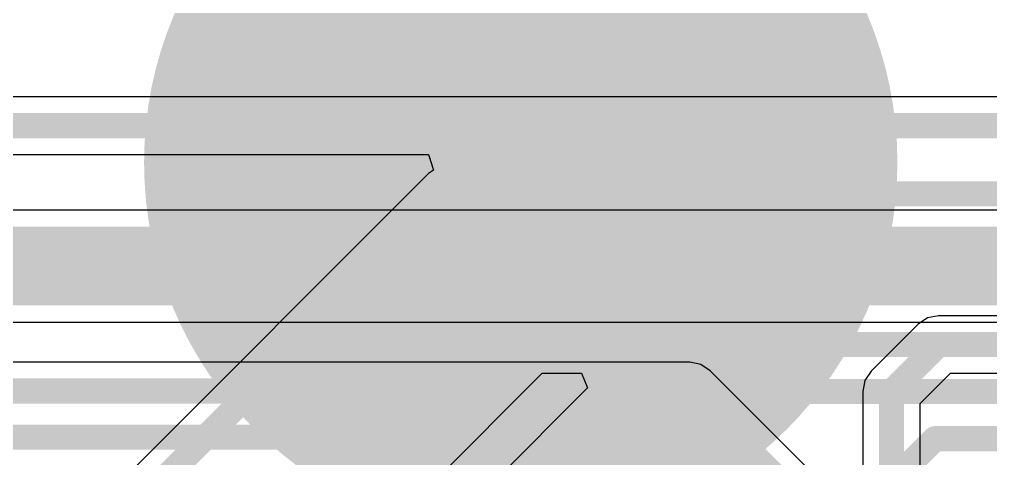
# Model space of a CAD drawing. Header units: inches. Extents: x -22 to 5433, y -13 to 5447.
# Drawn here: x 27.18 to 35.05, y 27.42 to 30.98 of the extents above; entities that cross this region are included whole.
import ezdxf

# ---------------------------------------------------------------- set-up
doc = ezdxf.new("R2010")
doc.units = ezdxf.units.IN
for name, color, linetype in [('Bottom Layer', 5, 'Continuous'), ('Bottom Paste', 16, 'Continuous'), ('Bottom Solder', 6, 'Continuous'), ('Ground', 16, 'Continuous'), ('Power', 76, 'Continuous'), ('Top Layer', 1, 'Continuous')]:
    doc.layers.add(name, color=color, linetype=linetype)

msp = doc.modelspace()

# ---------------------------------------------------------------- hatches: boundary and pattern name
at = {"layer": 'Bottom Layer'}
h = msp.add_hatch(color=5, dxfattribs=at)
edge = h.paths.add_edge_path()
edge.add_arc((31.2404, 29.8196), 3, 0, 360)
at = {"layer": 'Bottom Paste'}
h = msp.add_hatch(color=16, dxfattribs=at)
edge = h.paths.add_edge_path()
edge.add_arc((31.2404, 29.8196), 3, 0, 360)
at = {"layer": 'Bottom Solder'}
h = msp.add_hatch(color=6, dxfattribs=at)
edge = h.paths.add_edge_path()
edge.add_arc((31.2404, 29.8196), 3.0508, 0, 360)

# ---------------------------------------------------------------- linework, layer by layer
at = {"layer": 'Ground'}
for p, q in [((45.2637, 30.3501), (21.9276, 30.3501)), ((22.0242, 29.8839), (30.4942, 29.8839)), ((30.4942, 29.8839), (30.5327, 29.7569)), ((30.5327, 29.7569), (30.493, 29.7304)), ((30.493, 29.7304), (27.8813, 27.1188)), ((29.4556, 26.1541), (31.4147, 28.1133)), ((31.4147, 28.1133), (31.7326, 28.1133)), ((31.7326, 28.1133), (31.7812, 27.996)), ((31.7812, 27.996), (23.6327, 19.8476))]:
    msp.add_line(p, q, dxfattribs=at)
for points in [[(21.9276, 30.117, 0.2032, 0.2032, 0), (58.1333, 30.117, 0.2032, 0.2032, 0)], [(27.7876, 26.6954, 0.2032, 0.2032, 0), (30.6578, 29.5656, 0.2032, 0.2032, 0)], [(30.6578, 29.5656, 0.2032, 0.2032, 0), (57.813, 29.5656, 0.2032, 0.2032, 0)], [(29.0322, 26.0604, 0.2032, 0.2032, 0), (31.3182, 28.3464, 0.2032, 0.2032, 0)], [(31.3182, 28.3464, 0.2032, 0.2032, 0), (58.131, 28.3464, 0.2032, 0.2032, 0)], [(23.7293, 19.6145, 0.2032, 0.2032, 0), (32.0802, 27.9654, 0.2032, 0.2032, 0)], [(32.0802, 27.9654, 0.2032, 0.2032, 0), (57.3817, 27.9654, 0.2032, 0.2032, 0)], [(24.3978, 17.3868, 0.2032, 0.2032, 0), (34.5955, 27.5844, 0.2032, 0.2032, 0)], [(34.5955, 27.5844, 0.2032, 0.2032, 0), (56.6997, 27.5844, 0.2032, 0.2032, 0)]]:
    msp.add_lwpolyline(points, format="xyseb", dxfattribs=at)
for points in [[(30.607, 29.5656, 0.1016, 0.1016, 1), (30.7086, 29.5656, 0.1016, 0.1016, 1)], [(30.607, 29.5656, 0.1016, 0.1016, 1), (30.7086, 29.5656, 0.1016, 0.1016, 1)], [(31.2674, 28.3464, 0.1016, 0.1016, 1), (31.369, 28.3464, 0.1016, 0.1016, 1)], [(31.2674, 28.3464, 0.1016, 0.1016, 1), (31.369, 28.3464, 0.1016, 0.1016, 1)], [(32.0294, 27.9654, 0.1016, 0.1016, 1), (32.131, 27.9654, 0.1016, 0.1016, 1)], [(32.0294, 27.9654, 0.1016, 0.1016, 1), (32.131, 27.9654, 0.1016, 0.1016, 1)], [(34.5447, 27.5844, 0.1016, 0.1016, 1), (34.6463, 27.5844, 0.1016, 0.1016, 1)], [(34.5447, 27.5844, 0.1016, 0.1016, 1), (34.6463, 27.5844, 0.1016, 0.1016, 1)]]:
    msp.add_lwpolyline(points, format="xyseb", close=True, dxfattribs=at)
at = {"layer": 'Power'}
for p, q in [((48.2127, 29.4345), (6.2124, 29.4345)), ((6.4001, 28.5281), (48.4004, 28.5281))]:
    msp.add_line(p, q, dxfattribs=at)
msp.add_lwpolyline([(6.2124, 28.9813, 0.635, 0.635, 0), (48.4004, 28.9813, 0.635, 0.635, 0)], format="xyseb", dxfattribs=at)
at = {"layer": 'Top Layer'}
for p, q in [((34.5356, 28.5617), (34.46, 28.5112)), ((34.6248, 28.5795), (34.5356, 28.5617)), ((47.98, 28.5795), (34.6248, 28.5795)), ((34.46, 28.5112), (34.079, 28.1302)), ((32.6094, 28.2027), (20.2792, 28.2027)), ((32.6986, 28.185), (32.6094, 28.2027)), ((32.7742, 28.1344), (32.6986, 28.185)), ((33.5519, 27.3567), (32.7742, 28.1344)), ((34.079, 28.1302), (34.0285, 28.0546)), ((34.4769, 27.8689), (34.7213, 28.1133)), ((34.7213, 28.1133), (51.054, 28.1133)), ((34.0285, 28.0546), (34.0107, 27.9654)), ((34.0107, 27.9654), (34.0107, 19.2115)), ((34.4769, 19.1149), (34.4769, 27.8689))]:
    msp.add_line(p, q, dxfattribs=at)
for points in [[(34.2438, 27.9654, 0.2032, 0.2032, 0), (34.6248, 28.3464, 0.2032, 0.2032, 0)], [(34.6248, 28.3464, 0.2032, 0.2032, 0), (51.054, 28.3464, 0.2032, 0.2032, 0)], [(20.2792, 27.9696, 0.2032, 0.2032, 0), (32.6094, 27.9696, 0.2032, 0.2032, 0)], [(32.6094, 27.9696, 0.2032, 0.2032, 0), (33.3871, 27.1919, 0.2032, 0.2032, 0)], [(34.2438, 19.1149, 0.2032, 0.2032, 0), (34.2438, 27.9654, 0.2032, 0.2032, 0)], [(20.4337, 27.5968, 0.2032, 0.2032, 0), (32.398, 27.5968, 0.2032, 0.2032, 0)], [(32.398, 27.5968, 0.2032, 0.2032, 0), (33.0569, 26.9379, 0.2032, 0.2032, 0)]]:
    msp.add_lwpolyline(points, format="xyseb", dxfattribs=at)
for points in [[(34.574, 28.3464, 0.1016, 0.1016, 1), (34.6756, 28.3464, 0.1016, 0.1016, 1)], [(34.574, 28.3464, 0.1016, 0.1016, 1), (34.6756, 28.3464, 0.1016, 0.1016, 1)], [(32.5586, 27.9696, 0.1016, 0.1016, 1), (32.6602, 27.9696, 0.1016, 0.1016, 1)], [(32.5586, 27.9696, 0.1016, 0.1016, 1), (32.6602, 27.9696, 0.1016, 0.1016, 1)], [(34.193, 27.9654, 0.1016, 0.1016, 1), (34.2946, 27.9654, 0.1016, 0.1016, 1)], [(34.193, 27.9654, 0.1016, 0.1016, 1), (34.2946, 27.9654, 0.1016, 0.1016, 1)], [(32.3472, 27.5968, 0.1016, 0.1016, 1), (32.4488, 27.5968, 0.1016, 0.1016, 1)], [(32.3472, 27.5968, 0.1016, 0.1016, 1), (32.4488, 27.5968, 0.1016, 0.1016, 1)]]:
    msp.add_lwpolyline(points, format="xyseb", close=True, dxfattribs=at)

doc.saveas('drawing.dxf')
